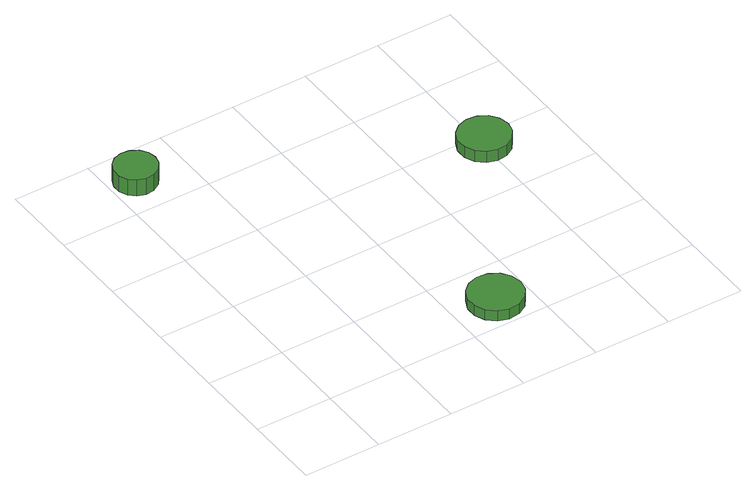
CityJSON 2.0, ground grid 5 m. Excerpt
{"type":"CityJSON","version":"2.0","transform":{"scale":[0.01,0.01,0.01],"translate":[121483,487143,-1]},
"CityObjects":{
"tree1":{"type":"SolitaryVegetationObject","attributes":{"function":"something"},"geometry":[{"type":"MultiSurface","lod":"1","boundaries":[[[0,1,2,3,4,5,6,7,8,9,10,11,12,13,14]],[[15,16,17,18,19,20,21,22,23,24,25,26,27,28,29]],[[0,29,28,1]],[[1,28,27,2]],[[2,27,26,3]],[[3,26,25,4]],[[4,25,24,5]],[[5,24,23,6]],[[6,23,22,7]],[[7,22,21,8]],[[8,21,20,9]],[[9,20,19,10]],[[10,19,18,11]],[[11,18,17,12]],[[12,17,16,13]],[[13,16,15,14]],[[14,15,29,0]]]}]},
"tree2":{"type":"SolitaryVegetationObject","attributes":{"function":"something"},"geometry":[{"type":"MultiSurface","lod":"1","boundaries":[[[30,31,32,33,34,35,36,37,38,39,40,41,42,43,44]],[[45,46,47,48,49,50,51,52,53,54,55,56,57,58,59]],[[30,59,58,31]],[[31,58,57,32]],[[32,57,56,33]],[[33,56,55,34]],[[34,55,54,35]],[[35,54,53,36]],[[36,53,52,37]],[[37,52,51,38]],[[38,51,50,39]],[[39,50,49,40]],[[40,49,48,41]],[[41,48,47,42]],[[42,47,46,43]],[[43,46,45,44]],[[44,45,59,30]]]}]},
"tree3":{"type":"SolitaryVegetationObject","attributes":{"function":"something"},"geometry":[{"type":"MultiSurface","lod":"1","boundaries":[[[60,61,62,63,64,65,66,67,68,69,70,71,72,73,74]],[[75,76,77,78,79,80,81,82,83,84,85,86,87,88,89]],[[60,89,88,61]],[[61,88,87,62]],[[62,87,86,63]],[[63,86,85,64]],[[64,85,84,65]],[[65,84,83,66]],[[66,83,82,67]],[[67,82,81,68]],[[68,81,80,69]],[[69,80,79,70]],[[70,79,78,71]],[[71,78,77,72]],[[72,77,76,73]],[[73,76,75,74]],[[74,75,89,60]]]}]}
},
"vertices":[
[302,2256,181],[290,2311,181],[257,2357,181],[207,2385,181],[151,2391,181],[97,2374,181],[55,2336,181],[32,2284,181],[32,2227,181],[55,2175,181],[97,2137,181],[151,2120,181],[207,2126,181],[257,2154,181],[290,2200,181],[290,2200,64],[257,2154,64],[207,2126,64],[151,2120,64],[97,2137,64],[55,2175,64],[32,2227,64],[32,2284,64],[55,2336,64],[97,2374,64],[151,2391,64],[207,2385,64],[257,2357,64],[290,2311,64],[302,2256,64],
[1448,201,136],[1433,271,136],[1391,329,136],[1329,366,136],[1257,373,136],[1188,351,136],[1135,303,136],[1106,237,136],[1106,165,136],[1135,99,136],[1188,51,136],[1257,28,136],[1329,36,136],[1391,72,136],[1433,130,136],[1433,130,63],[1391,72,63],[1329,36,63],[1257,28,63],[1188,51,63],[1135,99,63],[1106,165,63],[1106,237,63],[1135,303,63],[1188,351,63],[1257,373,63],[1329,366,63],[1391,329,63],[1433,271,63],[1448,201,63],
[2177,1420,144],[2163,1487,144],[2122,1542,144],[2063,1577,144],[1995,1584,144],[1930,1562,144],[1879,1517,144],[1851,1454,144],[1851,1385,144],[1879,1323,144],[1930,1277,144],[1995,1256,144],[2063,1263,144],[2122,1297,144],[2163,1353,144],[2163,1353,63],[2122,1297,63],[2063,1263,63],[1995,1256,63],[1930,1277,63],[1879,1323,63],[1851,1385,63],[1851,1454,63],[1879,1517,63],[1930,1562,63],[1995,1584,63],[2063,1577,63],[2122,1542,63],[2163,1487,63],[2177,1420,63]
]}
